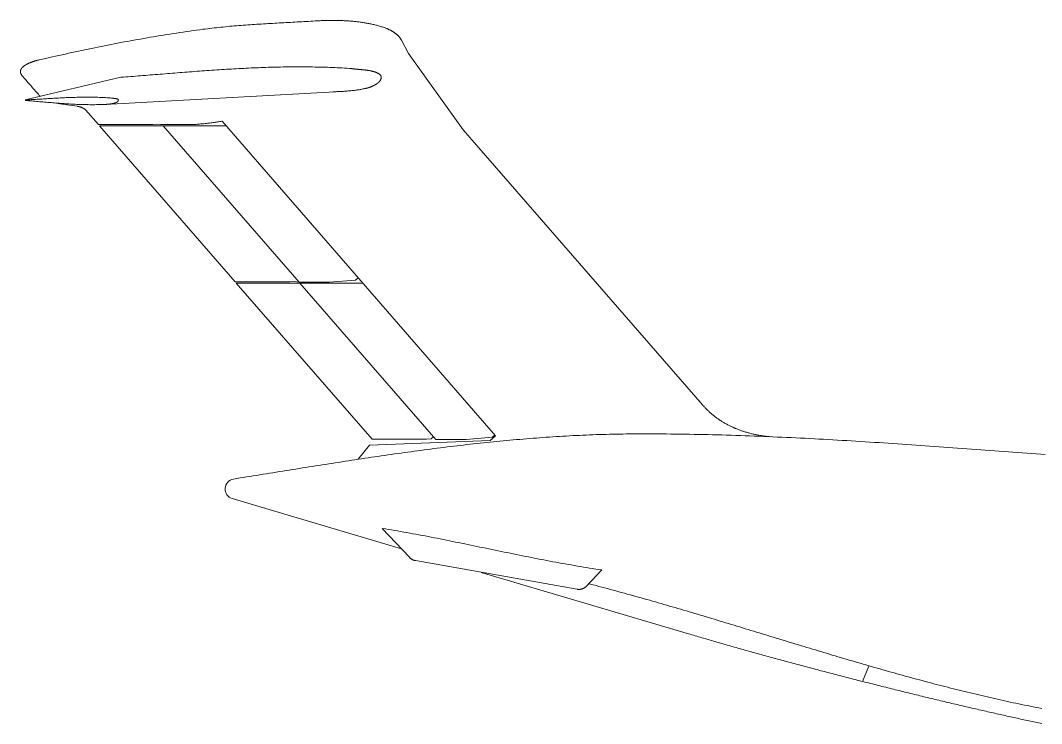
# Model space of a CAD drawing. Header units: millimetres. Extents: x -49665 to 3353, y -2 to 17032.
# Drawn here: x -49665 to -27060, y 1458 to 17032 of the extents above; entities that cross this region are included whole.
import ezdxf

# ---------------------------------------------------------------- set-up
doc = ezdxf.new("R2010")
doc.units = ezdxf.units.MM
doc.layers.add('ceco.net 195', color=7, linetype='Continuous', lineweight=5)

msp = doc.modelspace()

# ---------------------------------------------------------------- linework, layer by layer
at = {"layer": 'ceco.net 195', "linetype": 'Continuous'}
for p, q in [((-49559, 15270), (-47441, 15773)), ((-47800, 15171), (-42696, 15452)), ((-47939, 14723), (-48223, 15051)), ((-47939, 14723), (-46733, 14723)), ((-44910, 11239), (-47916, 14698)), ((-46634, 14731), (-46733, 14723)), ((-46634, 14731), (-46561, 14723)), ((-46561, 14723), (-45853, 14723)), ((-46506, 14698), (-43495, 11234)), ((-39147, 7834), (-45203, 14801)), ((-42248, 11282), (-42189, 11333)), ((-44910, 11239), (-43704, 11239)), ((-44887, 11213), (-43477, 11213)), ((-41881, 7754), (-44887, 11213)), ((-43605, 11247), (-43704, 11239)), ((-43495, 11234), (-43605, 11247)), ((-42085, 11213), (-43477, 11213)), ((-43477, 11213), (-40466, 7750)), ((-41938, 7627), (-39268, 7729)), ((-41881, 7754), (-40676, 7754)), ((-40576, 7763), (-40676, 7754)), ((-40576, 7763), (-40520, 7811)), ((-40466, 7750), (-39800, 7750)), ((-39219, 7798), (-39800, 7750)), ((-39147, 7834), (-39268, 7729)), ((-39219, 7798), (-39160, 7849)), ((-41938, 7627), (-42187, 7311)), ((-44977, 6441), (-41233, 5331)), ((-41655, 5782), (-41056, 5141)), ((-37344, 4434), (-40919, 5068)), ((-39466, 4807), (-34874, 3446)), ((-37131, 4505), (-36795, 4861)), ((-37048, 4544), (-37096, 4557)), ((-30887, 2727), (-31026, 2392))]:
    msp.add_line(p, q, dxfattribs=at)
for points in [[(-45624, 16835), (-45574, 16841), (-45525, 16848), (-45476, 16854), (-45426, 16860), (-45377, 16865), (-45327, 16871), (-45278, 16876), (-45228, 16881), (-45179, 16886), (-45129, 16891), (-45079, 16896), (-45030, 16901), (-44980, 16905), (-44931, 16909), (-44881, 16913), (-44831, 16917), (-44782, 16921), (-44732, 16925), (-44682, 16929), (-44633, 16932), (-44583, 16936), (-44533, 16939), (-44484, 16943), (-44434, 16946), (-44384, 16949), (-44335, 16952), (-44285, 16955), (-44235, 16958), (-44185, 16961), (-44136, 16964), (-44086, 16967), (-44036, 16969), (-43986, 16972), (-43937, 16975), (-43887, 16978), (-43837, 16980), (-43787, 16983), (-43738, 16986), (-43688, 16988), (-43638, 16991), (-43588, 16994), (-43539, 16997), (-43489, 16999), (-43439, 17002), (-43390, 17005), (-43340, 17008), (-43290, 17011), (-43240, 17014), (-43191, 17017), (-43141, 17020), (-43091, 17024)], [(-43091, 17024), (-43070, 17025), (-43049, 17026), (-43027, 17026), (-43006, 17027), (-42984, 17028), (-42963, 17029), (-42941, 17029), (-42919, 17030), (-42897, 17030), (-42876, 17031), (-42854, 17031), (-42832, 17031), (-42810, 17032), (-42788, 17032), (-42766, 17032), (-42744, 17032), (-42722, 17032), (-42700, 17032), (-42678, 17031), (-42656, 17031), (-42634, 17031), (-42611, 17030), (-42589, 17029), (-42567, 17029), (-42545, 17028), (-42523, 17027), (-42501, 17026), (-42478, 17025), (-42456, 17024), (-42434, 17022), (-42412, 17021), (-42390, 17019), (-42367, 17018), (-42345, 17016), (-42323, 17014), (-42301, 17012), (-42279, 17010), (-42257, 17008), (-42235, 17005), (-42213, 17003), (-42191, 17000), (-42169, 16997), (-42147, 16995), (-42125, 16992), (-42103, 16988), (-42081, 16985), (-42059, 16982), (-42037, 16978), (-42016, 16974), (-41994, 16970), (-41972, 16966), (-41951, 16962), (-41929, 16958), (-41908, 16953), (-41886, 16949), (-41865, 16944), (-41844, 16939), (-41822, 16934), (-41801, 16929), (-41780, 16923), (-41759, 16918), (-41738, 16912), (-41717, 16906), (-41696, 16900), (-41676, 16893), (-41655, 16887), (-41635, 16880), (-41614, 16873), (-41594, 16866), (-41574, 16859)], [(-49245, 16159), (-49174, 16176), (-49102, 16192), (-49030, 16208), (-48958, 16224), (-48886, 16240), (-48814, 16256), (-48742, 16272), (-48670, 16288), (-48598, 16304), (-48526, 16319), (-48454, 16335), (-48382, 16350), (-48310, 16365), (-48238, 16381), (-48166, 16396), (-48093, 16411), (-48021, 16426), (-47949, 16440), (-47877, 16455), (-47804, 16469), (-47732, 16484), (-47660, 16498), (-47587, 16512), (-47515, 16526), (-47443, 16540), (-47370, 16554), (-47298, 16568), (-47225, 16581), (-47153, 16594), (-47080, 16607), (-47008, 16620), (-46935, 16633), (-46862, 16646), (-46790, 16658), (-46717, 16671), (-46644, 16683), (-46572, 16695), (-46499, 16707), (-46426, 16719), (-46353, 16730), (-46281, 16741), (-46208, 16753), (-46135, 16764), (-46062, 16774), (-45989, 16785), (-45916, 16795), (-45843, 16805), (-45770, 16815), (-45697, 16825), (-45624, 16835)], [(-41574, 16859), (-41565, 16856), (-41557, 16852), (-41549, 16849), (-41541, 16845), (-41533, 16842), (-41524, 16838), (-41516, 16834), (-41508, 16830), (-41500, 16826), (-41492, 16823), (-41484, 16818), (-41475, 16814), (-41467, 16810), (-41459, 16806), (-41451, 16801), (-41443, 16797), (-41435, 16792), (-41428, 16788), (-41420, 16783), (-41412, 16778), (-41404, 16773), (-41397, 16768), (-41389, 16763), (-41382, 16758), (-41374, 16753), (-41367, 16748), (-41360, 16742), (-41353, 16737), (-41346, 16731), (-41339, 16725), (-41332, 16719), (-41325, 16713), (-41318, 16707), (-41312, 16701), (-41305, 16695), (-41299, 16688), (-41293, 16682), (-41287, 16675), (-41281, 16668), (-41275, 16661), (-41270, 16655), (-41264, 16647), (-41259, 16640), (-41253, 16633), (-41248, 16625), (-41244, 16618), (-41239, 16610), (-41234, 16602), (-41230, 16594)], [(-41230, 16594), (-41074, 16302), (-39861, 14607), (-34569, 8521)], [(-49245, 16159), (-49254, 16157), (-49263, 16155), (-49272, 16153), (-49281, 16150), (-49290, 16148), (-49299, 16145), (-49308, 16143), (-49317, 16141), (-49326, 16138), (-49334, 16136), (-49343, 16133), (-49352, 16130), (-49361, 16127), (-49370, 16125), (-49379, 16122), (-49388, 16119), (-49397, 16116), (-49406, 16113), (-49415, 16110), (-49424, 16106), (-49432, 16103), (-49441, 16100), (-49450, 16096), (-49458, 16092), (-49467, 16089), (-49476, 16085), (-49484, 16081), (-49493, 16077), (-49501, 16073), (-49509, 16069), (-49517, 16064), (-49526, 16060), (-49534, 16055), (-49542, 16050), (-49549, 16045), (-49557, 16040), (-49565, 16035), (-49572, 16030), (-49580, 16025), (-49587, 16019), (-49595, 16013), (-49602, 16007), (-49609, 16001), (-49616, 15995), (-49622, 15989)], [(-49602, 16008), (-49606, 16005), (-49610, 16001), (-49614, 15997), (-49618, 15994), (-49622, 15990), (-49625, 15986), (-49629, 15983), (-49632, 15979), (-49635, 15975), (-49638, 15971), (-49641, 15967), (-49644, 15963), (-49646, 15959), (-49649, 15955), (-49651, 15951), (-49653, 15947), (-49655, 15943), (-49657, 15939), (-49658, 15935), (-49660, 15931), (-49661, 15927), (-49662, 15923), (-49663, 15918), (-49664, 15914), (-49665, 15910), (-49665, 15906), (-49665, 15901), (-49665, 15897), (-49665, 15893), (-49665, 15888), (-49665, 15884), (-49664, 15880), (-49663, 15875), (-49662, 15871), (-49661, 15866), (-49660, 15862), (-49658, 15858), (-49656, 15853), (-49655, 15849), (-49652, 15844), (-49650, 15840), (-49648, 15835), (-49645, 15831), (-49642, 15826), (-49639, 15822), (-49635, 15817), (-49632, 15813), (-49628, 15808), (-49624, 15804)], [(-47441, 15773), (-47387, 15777), (-47332, 15781), (-47278, 15785), (-47224, 15789), (-47170, 15793), (-47115, 15798), (-47061, 15802), (-47007, 15806), (-46952, 15811), (-46898, 15815), (-46844, 15819), (-46790, 15824), (-46735, 15828), (-46681, 15832), (-46627, 15837), (-46572, 15841), (-46518, 15845), (-46464, 15850), (-46409, 15854), (-46355, 15858), (-46301, 15863), (-46246, 15867), (-46192, 15871), (-46137, 15876), (-46083, 15880), (-46029, 15884), (-45974, 15888), (-45920, 15892), (-45866, 15896), (-45811, 15900), (-45757, 15905), (-45702, 15909), (-45648, 15912), (-45594, 15916), (-45539, 15920), (-45485, 15924), (-45430, 15928), (-45376, 15931), (-45321, 15935), (-45267, 15939), (-45213, 15942), (-45158, 15946), (-45104, 15949), (-45049, 15952), (-44995, 15955), (-44940, 15959), (-44886, 15962), (-44831, 15965), (-44777, 15967), (-44723, 15970), (-44668, 15973), (-44614, 15976), (-44559, 15978), (-44505, 15980), (-44450, 15983), (-44396, 15985), (-44341, 15987), (-44287, 15989), (-44232, 15991), (-44178, 15993), (-44123, 15994), (-44069, 15996), (-44015, 15997), (-43960, 15998), (-43906, 16000), (-43851, 16001), (-43797, 16001), (-43742, 16002), (-43688, 16003), (-43633, 16003), (-43579, 16003), (-43524, 16004), (-43470, 16004), (-43415, 16003), (-43361, 16003), (-43306, 16003), (-43252, 16002), (-43198, 16001), (-43143, 16000), (-43089, 15999), (-43034, 15998), (-42980, 15996), (-42925, 15995), (-42871, 15993), (-42816, 15991), (-42762, 15989), (-42708, 15986), (-42653, 15984), (-42599, 15981), (-42544, 15978), (-42490, 15975), (-42435, 15972), (-42381, 15968), (-42327, 15964)], [(-42327, 15964), (-42321, 15963), (-42314, 15962), (-42308, 15961), (-42302, 15960), (-42295, 15959), (-42289, 15959), (-42282, 15958), (-42275, 15957), (-42268, 15956), (-42261, 15955), (-42254, 15954), (-42247, 15954), (-42240, 15953), (-42232, 15952), (-42225, 15952), (-42217, 15951), (-42209, 15950), (-42202, 15949), (-42194, 15949), (-42186, 15948), (-42178, 15947), (-42170, 15947), (-42162, 15946), (-42154, 15945), (-42146, 15945), (-42137, 15944), (-42129, 15943), (-42121, 15942), (-42112, 15942), (-42104, 15941), (-42096, 15940), (-42087, 15939), (-42079, 15939), (-42070, 15938), (-42062, 15937), (-42053, 15936), (-42045, 15935), (-42036, 15934), (-42028, 15933), (-42019, 15932), (-42011, 15931), (-42002, 15930), (-41994, 15929), (-41985, 15928), (-41977, 15926), (-41968, 15925), (-41960, 15924), (-41951, 15922), (-41943, 15921), (-41935, 15920), (-41926, 15918), (-41918, 15916), (-41910, 15915), (-41902, 15913), (-41894, 15911), (-41886, 15910), (-41878, 15908), (-41870, 15906), (-41862, 15904), (-41854, 15902), (-41847, 15899), (-41839, 15897), (-41832, 15895), (-41824, 15892), (-41817, 15890), (-41810, 15887), (-41803, 15885), (-41796, 15882), (-41789, 15879), (-41782, 15876), (-41775, 15873), (-41769, 15870), (-41762, 15867), (-41756, 15864), (-41750, 15860), (-41743, 15857), (-41738, 15853), (-41732, 15849), (-41726, 15846), (-41721, 15842), (-41715, 15838), (-41710, 15833), (-41705, 15829), (-41700, 15825), (-41695, 15820), (-41691, 15816)], [(-49624, 15804), (-49603, 15780), (-49582, 15756), (-49561, 15732), (-49540, 15708), (-49520, 15684), (-49499, 15660), (-49478, 15636), (-49457, 15611), (-49436, 15587), (-49416, 15563), (-49395, 15539), (-49374, 15515), (-49353, 15491), (-49332, 15467), (-49311, 15443), (-49289, 15419), (-49268, 15396), (-49247, 15372), (-49225, 15349)], [(-41691, 15816), (-41689, 15811), (-41687, 15807), (-41685, 15802), (-41684, 15798), (-41683, 15794), (-41682, 15789), (-41681, 15785), (-41680, 15781), (-41680, 15776), (-41680, 15772), (-41680, 15768), (-41680, 15764), (-41680, 15760), (-41680, 15756), (-41681, 15751), (-41682, 15747), (-41683, 15743), (-41684, 15739), (-41685, 15735), (-41686, 15731), (-41688, 15727), (-41689, 15723), (-41691, 15719), (-41693, 15716), (-41695, 15712), (-41697, 15708), (-41700, 15704), (-41702, 15700), (-41705, 15697), (-41707, 15693), (-41710, 15689), (-41713, 15686), (-41716, 15682), (-41719, 15678), (-41722, 15675), (-41726, 15671), (-41729, 15668), (-41733, 15664), (-41736, 15661), (-41740, 15658), (-41744, 15654), (-41747, 15651), (-41751, 15648), (-41755, 15645), (-41760, 15641), (-41764, 15638), (-41768, 15635), (-41772, 15632), (-41777, 15629), (-41781, 15626), (-41785, 15623), (-41790, 15620), (-41794, 15617), (-41799, 15614), (-41804, 15611), (-41808, 15609), (-41813, 15606), (-41818, 15603), (-41823, 15600), (-41828, 15598), (-41832, 15595), (-41837, 15593), (-41842, 15590), (-41847, 15588), (-41852, 15585), (-41857, 15583), (-41862, 15580), (-41867, 15578), (-41872, 15576), (-41877, 15574), (-41882, 15571), (-41887, 15569), (-41892, 15567), (-41896, 15565), (-41901, 15563), (-41906, 15561), (-41911, 15559), (-41916, 15557), (-41921, 15556), (-41925, 15554), (-41930, 15552), (-41935, 15551), (-41940, 15549), (-41944, 15547), (-41949, 15546), (-41953, 15544), (-41958, 15543), (-41962, 15541), (-41967, 15540), (-41971, 15539), (-41975, 15538), (-41979, 15536), (-41983, 15535), (-41987, 15534), (-41991, 15533), (-41995, 15532), (-41999, 15531), (-42003, 15530), (-42006, 15529), (-42010, 15529), (-42013, 15528), (-42017, 15527), (-42020, 15527), (-42023, 15526), (-42026, 15526)], [(-42741, 15450), (-42720, 15451), (-42700, 15452), (-42679, 15453), (-42659, 15454), (-42638, 15455), (-42618, 15456), (-42597, 15457), (-42576, 15458), (-42556, 15459), (-42535, 15460), (-42515, 15461), (-42494, 15463), (-42474, 15464), (-42453, 15465), (-42433, 15467), (-42412, 15469), (-42392, 15470), (-42371, 15472), (-42351, 15474), (-42330, 15476), (-42310, 15479), (-42289, 15481), (-42269, 15483), (-42248, 15486), (-42228, 15489), (-42208, 15492), (-42187, 15495), (-42167, 15498), (-42147, 15501), (-42127, 15505), (-42106, 15509), (-42086, 15513), (-42066, 15517), (-42046, 15521), (-42026, 15526)], [(-49559, 15270), (-49526, 15271), (-49492, 15273), (-49459, 15275), (-49426, 15277), (-49392, 15279), (-49359, 15281), (-49325, 15283), (-49292, 15285), (-49258, 15287), (-49225, 15289), (-49191, 15291), (-49158, 15293), (-49124, 15296), (-49091, 15298), (-49057, 15300), (-49024, 15302), (-48990, 15304), (-48957, 15305), (-48923, 15307), (-48890, 15309), (-48856, 15311), (-48823, 15313), (-48789, 15315), (-48755, 15316), (-48722, 15318), (-48688, 15319), (-48655, 15321), (-48621, 15322), (-48588, 15324), (-48554, 15325), (-48520, 15326), (-48487, 15327), (-48453, 15328), (-48420, 15329), (-48386, 15330), (-48352, 15331), (-48319, 15331), (-48285, 15332), (-48252, 15332), (-48218, 15332), (-48185, 15332), (-48151, 15332), (-48118, 15332), (-48084, 15332), (-48050, 15331), (-48017, 15331), (-47983, 15330), (-47950, 15329), (-47916, 15328), (-47883, 15326), (-47849, 15325), (-47816, 15323), (-47783, 15321), (-47749, 15319), (-47716, 15317), (-47682, 15315), (-47649, 15312), (-47615, 15310)], [(-49559, 15260), (-49524, 15257), (-49488, 15254), (-49452, 15251), (-49416, 15248), (-49380, 15244), (-49345, 15241), (-49309, 15238), (-49273, 15235), (-49237, 15232), (-49201, 15229), (-49166, 15226), (-49130, 15223), (-49094, 15220), (-49058, 15217), (-49022, 15214), (-48987, 15211), (-48951, 15208), (-48915, 15205), (-48879, 15202), (-48844, 15199), (-48808, 15197), (-48772, 15194), (-48736, 15192), (-48700, 15189), (-48665, 15187), (-48629, 15185), (-48593, 15182), (-48557, 15180), (-48521, 15178), (-48485, 15176), (-48450, 15175), (-48414, 15173), (-48378, 15172), (-48342, 15170), (-48306, 15169), (-48270, 15168), (-48234, 15167), (-48198, 15166), (-48163, 15166), (-48127, 15165), (-48091, 15165), (-48055, 15165), (-48019, 15165), (-47983, 15166), (-47947, 15166), (-47911, 15167), (-47875, 15168)], [(-48860, 15200), (-48843, 15197), (-48827, 15194), (-48810, 15191), (-48794, 15188), (-48777, 15185)], [(-48632, 15163), (-48668, 15169), (-48704, 15174), (-48741, 15180), (-48777, 15185)], [(-48405, 15129), (-48518, 15146), (-48632, 15163)], [(-47875, 15168), (-47874, 15168), (-47872, 15168), (-47870, 15168), (-47868, 15168), (-47866, 15168), (-47864, 15168), (-47861, 15168), (-47859, 15168), (-47856, 15168), (-47854, 15169), (-47851, 15169), (-47848, 15169), (-47844, 15169), (-47841, 15169), (-47838, 15169), (-47834, 15169), (-47831, 15169), (-47827, 15170), (-47823, 15170), (-47820, 15170), (-47816, 15170), (-47811, 15170), (-47807, 15170), (-47803, 15171), (-47799, 15171), (-47794, 15171), (-47790, 15171), (-47786, 15172), (-47781, 15172), (-47776, 15172), (-47772, 15172), (-47767, 15173), (-47762, 15173), (-47757, 15173), (-47752, 15174), (-47747, 15174), (-47742, 15175), (-47737, 15175), (-47732, 15175), (-47727, 15176), (-47722, 15176), (-47717, 15177), (-47712, 15177), (-47707, 15178), (-47702, 15178), (-47696, 15179), (-47691, 15180), (-47686, 15180), (-47681, 15181), (-47676, 15182), (-47671, 15182), (-47665, 15183), (-47660, 15184), (-47655, 15185), (-47650, 15185), (-47645, 15186), (-47640, 15187), (-47635, 15188), (-47630, 15189), (-47625, 15190), (-47620, 15191), (-47615, 15192), (-47611, 15193), (-47606, 15194), (-47601, 15195), (-47596, 15196), (-47592, 15197), (-47587, 15199), (-47583, 15200), (-47579, 15201), (-47574, 15202), (-47570, 15204), (-47566, 15205), (-47562, 15207), (-47558, 15208), (-47554, 15210), (-47550, 15211), (-47547, 15213), (-47543, 15214), (-47540, 15216), (-47537, 15218), (-47533, 15220), (-47530, 15221), (-47527, 15223), (-47524, 15225), (-47522, 15227), (-47519, 15229), (-47517, 15231), (-47514, 15233), (-47512, 15235), (-47510, 15237), (-47508, 15239), (-47506, 15242), (-47505, 15244), (-47503, 15246), (-47502, 15249), (-47501, 15251), (-47500, 15254), (-47499, 15256), (-47499, 15259), (-47498, 15262), (-47498, 15264), (-47498, 15267), (-47498, 15270), (-47498, 15273), (-47499, 15276), (-47499, 15279)], [(-47615, 15310), (-47614, 15309), (-47613, 15309), (-47611, 15309), (-47610, 15308), (-47608, 15308), (-47606, 15308), (-47604, 15307), (-47602, 15307), (-47600, 15307), (-47597, 15307), (-47595, 15306), (-47592, 15306), (-47590, 15306), (-47587, 15305), (-47584, 15305), (-47582, 15305), (-47579, 15304), (-47576, 15304), (-47573, 15304), (-47570, 15303), (-47567, 15303), (-47564, 15303), (-47561, 15302), (-47558, 15302), (-47555, 15301), (-47553, 15301), (-47550, 15300), (-47547, 15299), (-47544, 15299), (-47541, 15298), (-47538, 15298), (-47535, 15297), (-47532, 15296), (-47530, 15295), (-47527, 15294), (-47524, 15294), (-47522, 15293), (-47519, 15292), (-47517, 15291), (-47515, 15290), (-47512, 15288), (-47510, 15287), (-47508, 15286), (-47506, 15285), (-47505, 15283), (-47503, 15282), (-47502, 15280), (-47500, 15279), (-47499, 15277), (-47498, 15276), (-47497, 15274), (-47496, 15272), (-47496, 15270), (-47495, 15268), (-47495, 15266), (-47495, 15264)], [(-48223, 15050), (-48225, 15053), (-48228, 15055), (-48230, 15058), (-48233, 15060), (-48236, 15063), (-48239, 15065), (-48243, 15068), (-48246, 15070), (-48250, 15073), (-48254, 15075), (-48258, 15078), (-48262, 15080), (-48266, 15083), (-48271, 15085), (-48275, 15088), (-48280, 15090), (-48285, 15092), (-48290, 15095), (-48295, 15097), (-48300, 15099), (-48305, 15101), (-48310, 15104), (-48316, 15106), (-48321, 15108), (-48327, 15110), (-48332, 15111), (-48338, 15113), (-48343, 15115), (-48349, 15117), (-48355, 15118), (-48360, 15120), (-48366, 15121), (-48372, 15123), (-48377, 15124), (-48383, 15125), (-48389, 15126), (-48394, 15127), (-48400, 15128), (-48405, 15129)], [(-47916, 14698), (-46506, 14698), (-45114, 14698)], [(-45203, 14801), (-45228, 14796), (-45253, 14791), (-45278, 14787), (-45303, 14783), (-45328, 14779), (-45353, 14775), (-45377, 14771), (-45402, 14768), (-45427, 14765), (-45452, 14761), (-45477, 14758), (-45502, 14755), (-45527, 14753), (-45552, 14750), (-45577, 14747), (-45602, 14745), (-45627, 14742), (-45652, 14740), (-45677, 14738), (-45702, 14735), (-45728, 14733), (-45753, 14731), (-45778, 14729), (-45803, 14727), (-45828, 14725), (-45853, 14723)], [(-42248, 11282), (-42829, 11234), (-43495, 11234)], [(-34569, 8521), (-34557, 8506), (-34544, 8492), (-34531, 8477), (-34518, 8463), (-34505, 8449), (-34492, 8435), (-34478, 8422), (-34465, 8408), (-34451, 8395), (-34437, 8382), (-34423, 8369), (-34409, 8356), (-34395, 8343), (-34381, 8331), (-34367, 8319), (-34352, 8306), (-34338, 8294), (-34323, 8283), (-34309, 8271), (-34294, 8259), (-34279, 8248), (-34264, 8237), (-34249, 8226), (-34233, 8215), (-34218, 8204), (-34203, 8193), (-34187, 8183), (-34172, 8172), (-34156, 8162), (-34140, 8152), (-34124, 8142), (-34108, 8133), (-34092, 8123), (-34076, 8114), (-34060, 8104), (-34043, 8095), (-34027, 8086), (-34011, 8077), (-33994, 8069), (-33977, 8060), (-33961, 8052), (-33944, 8044), (-33927, 8036), (-33910, 8028), (-33893, 8020), (-33876, 8012), (-33859, 8005), (-33842, 7997), (-33824, 7990), (-33807, 7983), (-33789, 7976), (-33772, 7969), (-33754, 7963), (-33737, 7956), (-33719, 7950), (-33701, 7944), (-33684, 7937), (-33666, 7932), (-33648, 7926), (-33630, 7920), (-33612, 7914), (-33594, 7909), (-33576, 7904), (-33558, 7899), (-33539, 7894), (-33521, 7889), (-33503, 7884), (-33484, 7879), (-33466, 7875), (-33448, 7871), (-33429, 7867), (-33411, 7862), (-33392, 7859), (-33374, 7855), (-33355, 7851), (-33336, 7848), (-33318, 7844), (-33299, 7841), (-33280, 7838), (-33261, 7835), (-33243, 7832), (-33224, 7829), (-33205, 7826), (-33186, 7824), (-33167, 7821), (-33148, 7819), (-33129, 7817), (-33110, 7815), (-33091, 7813), (-33072, 7811)], [(-44948, 6875), (-44876, 6887), (-44803, 6898), (-44731, 6910), (-44658, 6922), (-44585, 6933), (-44513, 6945), (-44440, 6956), (-44367, 6968), (-44295, 6980), (-44222, 6991), (-44149, 7003), (-44077, 7014), (-44004, 7026), (-43932, 7038), (-43859, 7049), (-43786, 7061), (-43714, 7073), (-43641, 7084), (-43568, 7096), (-43496, 7107), (-43423, 7119), (-43350, 7130), (-43278, 7142), (-43205, 7153), (-43132, 7165), (-43059, 7176), (-42987, 7188), (-42914, 7199), (-42841, 7211), (-42769, 7222), (-42696, 7233), (-42623, 7244), (-42550, 7256), (-42478, 7267), (-42405, 7278), (-42332, 7289), (-42259, 7300), (-42187, 7311), (-42114, 7322), (-42041, 7333), (-41968, 7344), (-41896, 7355), (-41823, 7365), (-41750, 7376), (-41677, 7387), (-41604, 7397), (-41532, 7408), (-41459, 7418), (-41386, 7429), (-41313, 7439), (-41240, 7449), (-41167, 7459), (-41094, 7469), (-41022, 7479), (-40949, 7489), (-40876, 7499), (-40803, 7509), (-40730, 7519), (-40657, 7528), (-40584, 7538), (-40511, 7547), (-40438, 7556), (-40365, 7566), (-40292, 7575), (-40219, 7584), (-40146, 7593), (-40073, 7601), (-40000, 7610), (-39927, 7619), (-39854, 7627), (-39781, 7636), (-39708, 7644), (-39635, 7652), (-39562, 7660), (-39489, 7668), (-39416, 7676), (-39342, 7684), (-39269, 7691), (-39196, 7699), (-39123, 7706), (-39050, 7713), (-38977, 7720), (-38904, 7727), (-38830, 7734), (-38757, 7740), (-38684, 7747), (-38611, 7753), (-38537, 7760), (-38464, 7766), (-38391, 7772), (-38318, 7777), (-38244, 7783), (-38171, 7789), (-38098, 7794), (-38024, 7799), (-37951, 7804), (-37878, 7809), (-37804, 7814), (-37731, 7818), (-37657, 7823), (-37584, 7827), (-37510, 7831), (-37437, 7835), (-37363, 7838), (-37290, 7842), (-37216, 7845), (-37143, 7848), (-37069, 7851), (-36996, 7854), (-36922, 7857), (-36849, 7859), (-36775, 7861), (-36701, 7863), (-36628, 7865), (-36554, 7867), (-36480, 7868), (-36407, 7870), (-36333, 7871), (-36259, 7872), (-36186, 7872)], [(-26977, 7416), (-27079, 7424), (-27182, 7431), (-27284, 7439), (-27386, 7446), (-27488, 7454), (-27591, 7462), (-27693, 7469), (-27795, 7477), (-27897, 7484), (-28000, 7492), (-28102, 7499), (-28204, 7507), (-28306, 7515), (-28408, 7522), (-28511, 7530), (-28613, 7537), (-28715, 7545), (-28817, 7552), (-28920, 7560), (-29022, 7567), (-29124, 7574), (-29226, 7582), (-29329, 7589), (-29431, 7596), (-29533, 7604), (-29635, 7611), (-29738, 7618), (-29840, 7625), (-29942, 7632), (-30045, 7639), (-30147, 7646), (-30249, 7653), (-30351, 7660), (-30454, 7667), (-30556, 7674), (-30658, 7680), (-30761, 7687), (-30863, 7693), (-30965, 7700), (-31067, 7706), (-31170, 7713), (-31272, 7719), (-31374, 7725), (-31477, 7731), (-31579, 7737), (-31681, 7743), (-31783, 7749), (-31886, 7754), (-31988, 7760), (-32090, 7765), (-32193, 7771), (-32295, 7776), (-32397, 7781), (-32500, 7786), (-32602, 7791), (-32704, 7796), (-32807, 7801), (-32909, 7805), (-33011, 7810), (-33114, 7814), (-33216, 7818), (-33318, 7822), (-33421, 7826), (-33523, 7830), (-33625, 7834), (-33728, 7837), (-33830, 7841), (-33933, 7844), (-34035, 7847), (-34137, 7850), (-34240, 7852), (-34342, 7855), (-34444, 7858), (-34547, 7860), (-34649, 7862), (-34752, 7864), (-34854, 7866), (-34956, 7867), (-35059, 7869), (-35161, 7870), (-35264, 7871), (-35366, 7872), (-35469, 7873), (-35571, 7873), (-35673, 7874), (-35776, 7874), (-35878, 7874), (-35981, 7873), (-36083, 7873), (-36186, 7872)], [(-36795, 4861), (-36863, 4871), (-36931, 4881), (-36998, 4892), (-37066, 4903), (-37134, 4914), (-37202, 4925), (-37270, 4936), (-37337, 4947), (-37405, 4959), (-37473, 4971), (-37540, 4983), (-37608, 4995), (-37676, 5007), (-37743, 5019), (-37811, 5031), (-37878, 5044), (-37946, 5057), (-38013, 5069), (-38081, 5082), (-38148, 5095), (-38216, 5108), (-38283, 5122), (-38350, 5135), (-38418, 5148), (-38485, 5162), (-38553, 5175), (-38620, 5189), (-38687, 5202), (-38755, 5216), (-38822, 5230), (-38889, 5244), (-38957, 5257), (-39024, 5271), (-39091, 5285), (-39158, 5299), (-39226, 5313), (-39293, 5327), (-39360, 5341), (-39428, 5355), (-39495, 5369), (-39562, 5383), (-39630, 5397), (-39697, 5410), (-39764, 5424), (-39831, 5438), (-39899, 5452), (-39966, 5466), (-40033, 5479), (-40101, 5493), (-40168, 5507), (-40236, 5520), (-40303, 5534), (-40370, 5547), (-40438, 5561), (-40505, 5574), (-40573, 5587), (-40640, 5600), (-40708, 5613), (-40775, 5626), (-40843, 5639), (-40910, 5652), (-40978, 5664), (-41045, 5676), (-41113, 5689), (-41180, 5701), (-41248, 5713), (-41316, 5725), (-41384, 5737), (-41451, 5748), (-41519, 5760), (-41587, 5771), (-41655, 5782)], [(-40924, 5068), (-40930, 5069), (-40937, 5071), (-40944, 5072), (-40950, 5074), (-40957, 5076), (-40964, 5079), (-40970, 5081), (-40976, 5084), (-40983, 5087), (-40989, 5090), (-40995, 5093), (-41001, 5097), (-41007, 5100), (-41013, 5104), (-41019, 5108), (-41024, 5112), (-41030, 5117), (-41035, 5121), (-41041, 5126), (-41046, 5131), (-41051, 5136), (-41056, 5141)], [(-37047, 4546), (-36985, 4529), (-36922, 4513), (-36859, 4497), (-36796, 4480), (-36734, 4463), (-36671, 4447), (-36608, 4430), (-36546, 4413), (-36483, 4396), (-36421, 4379), (-36358, 4362), (-36295, 4345), (-36233, 4328), (-36170, 4310), (-36108, 4293), (-36045, 4276), (-35983, 4258), (-35921, 4241), (-35858, 4223), (-35796, 4205), (-35733, 4188), (-35671, 4170), (-35609, 4152), (-35546, 4134), (-35484, 4116), (-35422, 4098), (-35359, 4080), (-35297, 4062), (-35235, 4044), (-35173, 4026), (-35110, 4007), (-35048, 3989), (-34986, 3971), (-34924, 3952), (-34861, 3934), (-34799, 3916), (-34737, 3897), (-34675, 3879), (-34613, 3860), (-34551, 3842), (-34488, 3823), (-34426, 3804), (-34364, 3786), (-34302, 3767), (-34240, 3748), (-34178, 3730), (-34116, 3711), (-34054, 3692), (-33992, 3673), (-33929, 3654), (-33867, 3636), (-33805, 3617), (-33743, 3598), (-33681, 3579), (-33619, 3560), (-33557, 3541), (-33495, 3522), (-33433, 3503), (-33371, 3484), (-33309, 3465), (-33247, 3447), (-33185, 3428), (-33123, 3409), (-33061, 3390), (-32999, 3371), (-32937, 3352), (-32875, 3333), (-32813, 3314), (-32751, 3295), (-32689, 3276), (-32626, 3257), (-32564, 3239), (-32502, 3220), (-32440, 3201), (-32378, 3182), (-32316, 3163), (-32254, 3145), (-32192, 3126), (-32130, 3107), (-32068, 3088), (-32006, 3070), (-31944, 3051), (-31882, 3032), (-31820, 3014), (-31758, 2995), (-31695, 2977), (-31633, 2958), (-31571, 2940), (-31509, 2921), (-31447, 2903), (-31385, 2884), (-31323, 2866), (-31260, 2848), (-31198, 2830), (-31136, 2811), (-31074, 2793), (-31012, 2775), (-30950, 2757), (-30887, 2739), (-30825, 2721), (-30763, 2703), (-30701, 2686), (-30638, 2668), (-30576, 2650), (-30514, 2632), (-30451, 2615), (-30389, 2597), (-30327, 2580), (-30264, 2562), (-30202, 2545), (-30140, 2528), (-30077, 2510), (-30015, 2493), (-29952, 2476), (-29890, 2459), (-29827, 2442), (-29765, 2426), (-29702, 2409), (-29640, 2392), (-29577, 2375), (-29515, 2359), (-29452, 2342), (-29390, 2326), (-29327, 2310), (-29264, 2294), (-29202, 2278), (-29139, 2262), (-29076, 2246), (-29013, 2230), (-28951, 2214), (-28888, 2198), (-28825, 2183), (-28762, 2167), (-28700, 2152), (-28637, 2137), (-28574, 2122), (-28511, 2107), (-28448, 2092), (-28385, 2077), (-28322, 2062), (-28259, 2048), (-28196, 2033), (-28133, 2019), (-28070, 2004), (-28007, 1990), (-27943, 1976), (-27880, 1962), (-27817, 1948), (-27754, 1935), (-27691, 1921), (-27627, 1908), (-27564, 1894), (-27501, 1881), (-27437, 1868), (-27374, 1855), (-27310, 1842), (-27247, 1830), (-27183, 1817), (-27120, 1805), (-27056, 1793)], [(-37131, 4505), (-37136, 4500), (-37141, 4495), (-37146, 4491), (-37152, 4486), (-37157, 4482), (-37162, 4478), (-37168, 4473), (-37174, 4470), (-37180, 4466), (-37186, 4462), (-37192, 4459), (-37198, 4456), (-37204, 4453), (-37210, 4450), (-37217, 4447), (-37223, 4445), (-37229, 4442), (-37236, 4440), (-37243, 4438), (-37249, 4437), (-37256, 4435), (-37263, 4434), (-37269, 4433), (-37276, 4432), (-37283, 4431), (-37290, 4430), (-37297, 4430), (-37303, 4430), (-37310, 4430), (-37317, 4430), (-37324, 4431), (-37331, 4432), (-37338, 4433), (-37344, 4434)], [(-34874, 3446), (-34838, 3435), (-34802, 3424), (-34766, 3414), (-34730, 3403), (-34693, 3392), (-34657, 3382), (-34620, 3371), (-34583, 3360), (-34546, 3349), (-34509, 3339), (-34472, 3328), (-34435, 3317), (-34398, 3306), (-34360, 3295), (-34323, 3284), (-34285, 3273), (-34247, 3263), (-34209, 3252), (-34171, 3241), (-34133, 3230), (-34094, 3219), (-34056, 3208), (-34018, 3197), (-33979, 3186), (-33940, 3175), (-33901, 3164), (-33863, 3153), (-33824, 3142), (-33784, 3131), (-33745, 3120), (-33706, 3109), (-33667, 3098), (-33627, 3087), (-33588, 3076), (-33548, 3064), (-33508, 3053), (-33468, 3042), (-33429, 3031), (-33389, 3020), (-33348, 3009), (-33308, 2998), (-33268, 2987), (-33228, 2975), (-33187, 2964), (-33147, 2953), (-33106, 2942), (-33066, 2931), (-33025, 2920), (-32984, 2909), (-32944, 2897), (-32903, 2886), (-32862, 2875), (-32821, 2864), (-32780, 2853), (-32738, 2842), (-32697, 2831), (-32656, 2819), (-32615, 2808), (-32573, 2797), (-32532, 2786), (-32490, 2775), (-32449, 2764), (-32407, 2753), (-32366, 2741), (-32324, 2730), (-32282, 2719), (-32241, 2708), (-32199, 2697), (-32157, 2686), (-32115, 2675), (-32073, 2664), (-32031, 2653), (-31989, 2641), (-31947, 2630), (-31905, 2619), (-31863, 2608), (-31821, 2597), (-31779, 2586), (-31737, 2575), (-31694, 2564), (-31652, 2553), (-31610, 2542), (-31568, 2531), (-31525, 2520), (-31483, 2509), (-31441, 2498), (-31399, 2487), (-31356, 2476), (-31314, 2465), (-31272, 2455), (-31229, 2444), (-31187, 2433), (-31144, 2422), (-31102, 2411), (-31060, 2400), (-31017, 2389), (-30975, 2379), (-30932, 2368), (-30890, 2357), (-30848, 2346), (-30805, 2336), (-30763, 2325), (-30721, 2314), (-30678, 2304), (-30636, 2293), (-30594, 2282), (-30551, 2272), (-30509, 2261), (-30467, 2251), (-30424, 2240), (-30382, 2230), (-30340, 2219), (-30298, 2209), (-30256, 2198), (-30213, 2188), (-30171, 2177), (-30129, 2167), (-30087, 2156), (-30045, 2146), (-30003, 2136), (-29961, 2126), (-29919, 2115), (-29878, 2105), (-29836, 2095), (-29794, 2085), (-29752, 2075), (-29710, 2064), (-29669, 2054), (-29627, 2044), (-29586, 2034), (-29544, 2024), (-29503, 2014), (-29461, 2004), (-29420, 1994), (-29379, 1984), (-29337, 1975), (-29296, 1965), (-29255, 1955), (-29214, 1945), (-29173, 1935), (-29132, 1926), (-29091, 1916), (-29050, 1906), (-29010, 1897), (-28969, 1887), (-28928, 1878), (-28888, 1868), (-28847, 1859), (-28807, 1849), (-28767, 1840), (-28726, 1830), (-28686, 1821), (-28646, 1812), (-28606, 1803), (-28566, 1793), (-28526, 1784), (-28487, 1775), (-28447, 1766), (-28408, 1757), (-28368, 1748), (-28329, 1739), (-28289, 1730), (-28250, 1721), (-28211, 1712), (-28172, 1703), (-28133, 1694), (-28094, 1686), (-28056, 1677), (-28017, 1668), (-27979, 1660), (-27940, 1651), (-27902, 1642), (-27864, 1634), (-27826, 1625), (-27788, 1617), (-27750, 1609), (-27712, 1600), (-27675, 1592), (-27637, 1584), (-27600, 1576), (-27563, 1567), (-27525, 1559), (-27488, 1551), (-27452, 1543), (-27415, 1535), (-27378, 1527), (-27342, 1519), (-27305, 1512), (-27269, 1504), (-27233, 1496), (-27197, 1488), (-27161, 1481), (-27125, 1473), (-27090, 1465), (-27054, 1458)]]:
    msp.add_lwpolyline(points, dxfattribs=at)
msp.add_arc((-44913, 6654), 222, 98.9749, 253.4873, dxfattribs=at)

doc.saveas('drawing.dxf')
